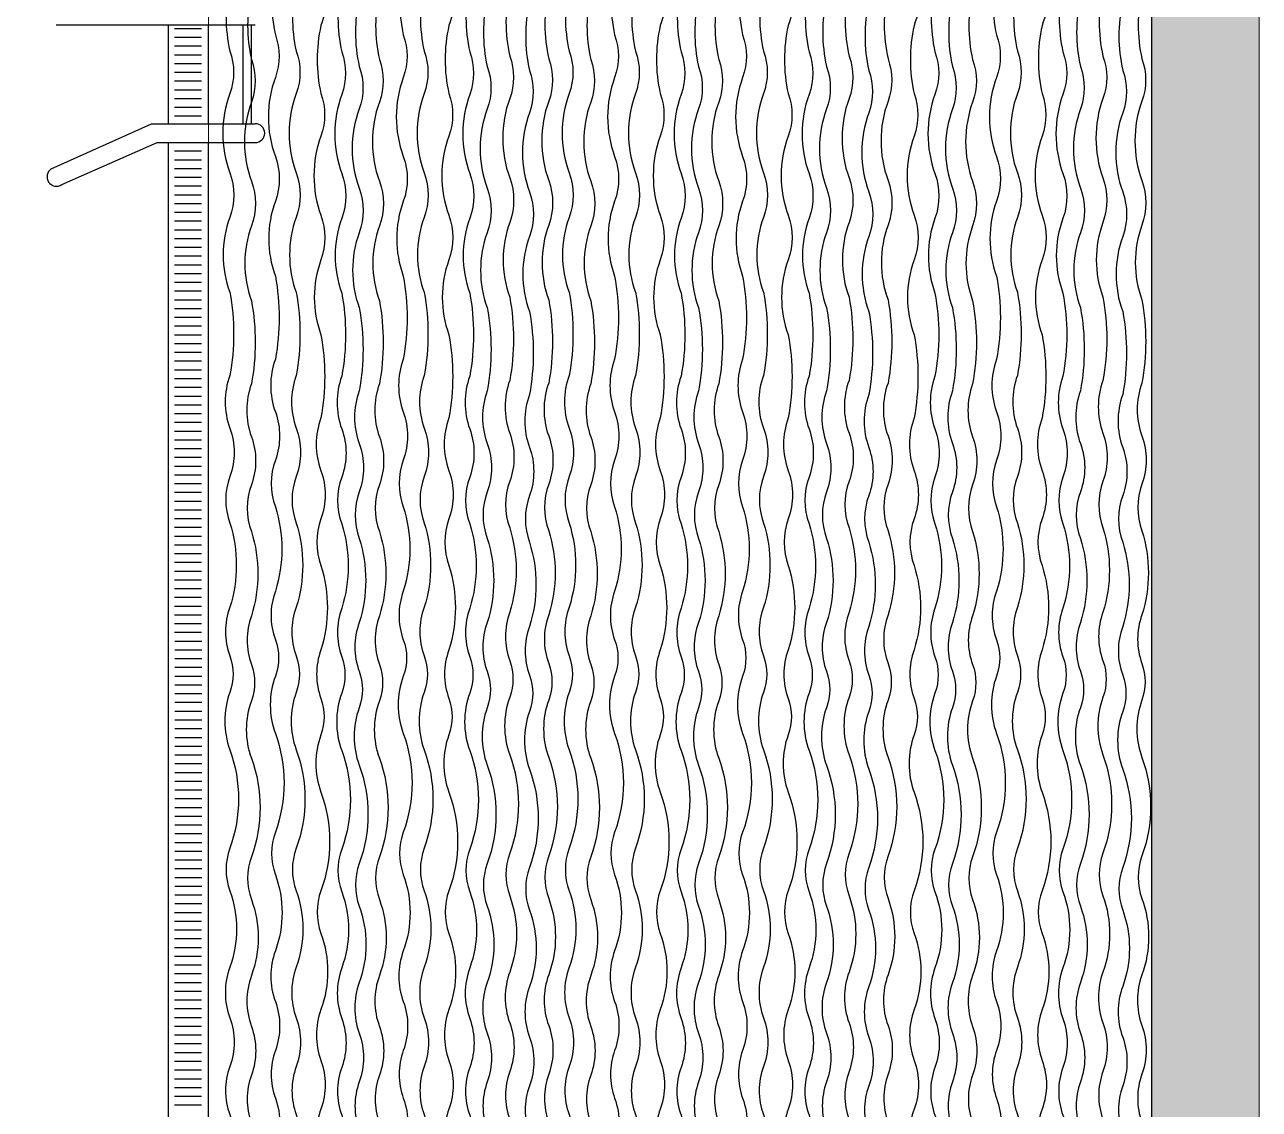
# Model space of a CAD drawing. Header units: metres. Extents: x -442 to 316, y -503 to 125.
# Drawn here: x -22.815 to -18.232, y -16.108 to -12.083 of the extents above; entities that cross this region are included whole.
import ezdxf

# ---------------------------------------------------------------- set-up
doc = ezdxf.new("R2010")
doc.units = ezdxf.units.M
doc.layers.add('FLOATING-WINDOWS', color=2, linetype='Continuous', plot=False)
for name, color, linetype in [('SRAFA', 251, 'Continuous'), ('ZARIZOVAKY', 251, 'Continuous'), ('ZDIVO', 1, 'Continuous')]:
    doc.layers.add(name, color=color, linetype=linetype)

msp = doc.modelspace()

# ---------------------------------------------------------------- hatches: boundary and pattern name
at = {"layer": 'SRAFA', "linetype": 'Continuous', "lineweight": 0}
msp.add_hatch(color=256, dxfattribs=at).paths.add_polyline_path([(-23.53234, -7.535777), (-23.53234, -7.935777), (-25.180584, -7.935777), (-25.180584, -8.035777), (-23.53234, -8.035777), (-23.53234, -8.635777), (-23.53234, -10.315777), (-24.13234, -10.315777), (-24.13234, -10.615777), (-18.63234, -10.615777), (-18.63234, -19.730238), (-22.28234, -19.730238), (-23.176403, -16.659124), (-23.560907, -16.769383), (-22.583758, -20.130238), (-18.23234, -20.130238), (-18.23234, -10.315777), (-23.23234, -10.315777), (-23.23234, -7.535777)])

# ---------------------------------------------------------------- linework, layer by layer
at = {"layer": 'FLOATING-WINDOWS', "linetype": 'Continuous', "lineweight": 0, "flags": 128}
msp.add_lwpolyline([(-25.738807, -9.515582), (-23.53234, -9.515582), (-23.53234, -10.315777), (-24.13234, -10.315777), (-24.13234, -10.615777), (-18.63234, -10.615777), (-18.63234, -19.730238), (-22.28234, -19.730238), (-23.176403, -16.659124), (-23.406579, -16.724055), (-24.19839, -13.917132, 0.46797345), (-25.123326, -13.437702), (-25.584384, -10.615777), (-25.559053, -10.615777), (-25.738807, -9.515582)], format="xyb", close=True, dxfattribs=at)
at = {"layer": 'FLOATING-WINDOWS', "linetype": 'Continuous', "lineweight": 0}
msp.add_lwpolyline([(-22.13234, -10.615777), (-18.63234, -10.615777), (-18.63234, -19.730238), (-22.13234, -19.730238)], close=True, dxfattribs=at)
at = {"layer": 'SRAFA', "linetype": 'Continuous'}
for p, q in [((-22.69768, -12.082665), (-21.95915, -12.082665)), ((-22.258447, -12.096447), (-22.158447, -12.096447)), ((-22.13234, -12.45013), (-22.13234, -12.082665)), ((-22.003523, -12.45013), (-22.003523, -12.082665)), ((-21.973523, -12.45013), (-21.973523, -12.082665)), ((-22.258447, -12.128926), (-22.158447, -12.128926)), ((-22.258447, -12.161405), (-22.158447, -12.161405)), ((-22.258447, -12.193884), (-22.158447, -12.193884)), ((-22.258447, -12.226362), (-22.158447, -12.226362)), ((-22.258447, -12.258841), (-22.158447, -12.258841)), ((-22.258447, -12.29132), (-22.158447, -12.29132)), ((-22.258447, -12.323799), (-22.158447, -12.323799)), ((-22.258447, -12.356278), (-22.158447, -12.356278)), ((-22.258447, -12.388756), (-22.158447, -12.388756)), ((-22.716426, -12.617937), (-22.344842, -12.45013)), ((-22.344842, -12.45013), (-21.95915, -12.45013)), ((-22.258447, -12.421235), (-22.158447, -12.421235)), ((-22.677509, -12.676122), (-22.323589, -12.52013)), ((-22.323589, -12.52013), (-21.95915, -12.52013)), ((-22.258447, -12.55115), (-22.158447, -12.55115)), ((-22.13234, -19.730238), (-22.13234, -12.52013)), ((-22.258447, -12.583629), (-22.158447, -12.583629)), ((-22.258447, -12.616108), (-22.158447, -12.616108)), ((-22.258447, -12.648586), (-22.158447, -12.648586)), ((-22.258447, -12.681065), (-22.158447, -12.681065)), ((-22.258447, -12.713544), (-22.158447, -12.713544)), ((-22.258447, -12.746023), (-22.158447, -12.746023)), ((-22.258447, -12.778502), (-22.158447, -12.778502)), ((-22.258447, -12.81098), (-22.158447, -12.81098)), ((-22.258447, -12.843459), (-22.158447, -12.843459)), ((-22.258447, -12.875938), (-22.158447, -12.875938)), ((-22.258447, -12.908417), (-22.158447, -12.908417)), ((-22.258447, -12.940895), (-22.158447, -12.940895)), ((-22.258447, -12.973374), (-22.158447, -12.973374)), ((-22.258447, -13.005853), (-22.158447, -13.005853)), ((-22.258447, -13.038332), (-22.158447, -13.038332)), ((-22.258447, -13.07081), (-22.158447, -13.07081)), ((-22.258447, -13.103289), (-22.158447, -13.103289)), ((-22.258447, -13.135768), (-22.158447, -13.135768)), ((-22.258447, -13.168247), (-22.158447, -13.168247)), ((-22.258447, -13.200726), (-22.158447, -13.200726)), ((-22.258447, -13.233204), (-22.158447, -13.233204)), ((-22.258447, -13.265683), (-22.158447, -13.265683)), ((-22.258447, -13.298162), (-22.158447, -13.298162)), ((-22.258447, -13.330641), (-22.158447, -13.330641)), ((-22.258447, -13.363119), (-22.158447, -13.363119)), ((-22.258447, -13.395598), (-22.158447, -13.395598)), ((-22.258447, -13.428077), (-22.158447, -13.428077)), ((-22.258447, -13.460556), (-22.158447, -13.460556)), ((-22.258447, -13.493034), (-22.158447, -13.493034)), ((-22.258447, -13.525513), (-22.158447, -13.525513)), ((-22.258447, -13.557992), (-22.158447, -13.557992)), ((-22.258447, -13.590471), (-22.158447, -13.590471)), ((-22.258447, -13.622949), (-22.158447, -13.622949)), ((-22.258447, -13.655428), (-22.158447, -13.655428)), ((-22.258447, -13.687907), (-22.158447, -13.687907)), ((-22.258447, -13.720386), (-22.158447, -13.720386)), ((-22.258447, -13.752865), (-22.158447, -13.752865)), ((-22.258447, -13.785343), (-22.158447, -13.785343)), ((-22.258447, -13.817822), (-22.158447, -13.817822)), ((-22.258447, -13.850301), (-22.158447, -13.850301)), ((-22.258447, -13.88278), (-22.158447, -13.88278)), ((-22.258447, -13.915258), (-22.158447, -13.915258)), ((-22.258447, -13.947737), (-22.158447, -13.947737)), ((-22.258447, -13.980216), (-22.158447, -13.980216)), ((-22.258447, -14.012695), (-22.158447, -14.012695)), ((-22.258447, -14.045173), (-22.158447, -14.045173)), ((-22.258447, -14.077652), (-22.158447, -14.077652)), ((-22.258447, -14.110131), (-22.158447, -14.110131)), ((-22.258447, -14.14261), (-22.158447, -14.14261)), ((-22.258447, -14.175089), (-22.158447, -14.175089)), ((-22.258447, -14.207567), (-22.158447, -14.207567)), ((-22.258447, -14.240046), (-22.158447, -14.240046)), ((-22.258447, -14.272525), (-22.158447, -14.272525)), ((-22.258447, -14.305004), (-22.158447, -14.305004)), ((-22.258447, -14.337482), (-22.158447, -14.337482)), ((-22.25734, -14.369961), (-22.15734, -14.369961)), ((-22.25734, -14.40244), (-22.15734, -14.40244)), ((-22.25734, -14.434919), (-22.15734, -14.434919)), ((-22.25734, -14.467397), (-22.15734, -14.467397)), ((-22.25734, -14.499876), (-22.15734, -14.499876)), ((-22.25734, -14.532355), (-22.15734, -14.532355)), ((-22.25734, -14.564834), (-22.15734, -14.564834)), ((-22.25734, -14.597313), (-22.15734, -14.597313)), ((-22.25734, -14.629791), (-22.15734, -14.629791)), ((-22.25734, -14.66227), (-22.15734, -14.66227)), ((-22.25734, -14.694749), (-22.15734, -14.694749)), ((-22.25734, -14.727228), (-22.15734, -14.727228)), ((-22.25734, -14.759706), (-22.15734, -14.759706)), ((-22.25734, -14.792185), (-22.15734, -14.792185)), ((-22.25734, -14.824664), (-22.15734, -14.824664)), ((-22.25734, -14.857143), (-22.15734, -14.857143)), ((-22.25734, -14.889621), (-22.15734, -14.889621)), ((-22.25734, -14.9221), (-22.15734, -14.9221)), ((-22.25734, -14.954579), (-22.15734, -14.954579)), ((-22.25734, -14.987058), (-22.15734, -14.987058)), ((-22.25734, -15.019536), (-22.15734, -15.019536)), ((-22.25734, -15.052015), (-22.15734, -15.052015)), ((-22.25734, -15.084494), (-22.15734, -15.084494)), ((-22.25734, -15.116973), (-22.15734, -15.116973)), ((-22.25734, -15.149452), (-22.15734, -15.149452)), ((-22.25734, -15.18193), (-22.15734, -15.18193)), ((-22.25734, -15.214409), (-22.15734, -15.214409)), ((-22.25734, -15.246888), (-22.15734, -15.246888)), ((-22.25734, -15.279367), (-22.15734, -15.279367)), ((-22.25734, -15.311845), (-22.15734, -15.311845)), ((-22.25734, -15.344324), (-22.15734, -15.344324)), ((-22.258447, -15.376803), (-22.158447, -15.376803)), ((-22.258447, -15.409282), (-22.158447, -15.409282)), ((-22.258447, -15.44176), (-22.158447, -15.44176)), ((-22.258447, -15.474239), (-22.158447, -15.474239)), ((-22.258447, -15.506718), (-22.158447, -15.506718)), ((-22.258447, -15.539197), (-22.158447, -15.539197)), ((-22.258447, -15.571676), (-22.158447, -15.571676)), ((-22.258447, -15.604154), (-22.158447, -15.604154)), ((-22.258447, -15.636633), (-22.158447, -15.636633)), ((-22.258447, -15.669112), (-22.158447, -15.669112)), ((-22.258447, -15.701591), (-22.158447, -15.701591)), ((-22.258447, -15.734069), (-22.158447, -15.734069)), ((-22.258447, -15.766548), (-22.158447, -15.766548)), ((-22.258447, -15.799027), (-22.158447, -15.799027)), ((-22.258447, -15.831506), (-22.158447, -15.831506)), ((-22.258447, -15.863984), (-22.158447, -15.863984)), ((-22.258447, -15.896463), (-22.158447, -15.896463)), ((-22.258447, -15.928942), (-22.158447, -15.928942)), ((-22.258447, -15.961421), (-22.158447, -15.961421)), ((-22.258447, -15.9939), (-22.158447, -15.9939)), ((-22.258447, -16.026378), (-22.158447, -16.026378)), ((-22.258447, -16.058857), (-22.158447, -16.058857)), ((-22.258447, -16.091336), (-22.158447, -16.091336))]:
    msp.add_line(p, q, dxfattribs=at)
at = {"layer": 'SRAFA', "linetype": 'Continuous', "flags": 128}
for points in [[(-21.884643, -11.867609, 0.11028975), (-21.884643, -12.120486, -0.1768325), (-21.884643, -12.278203, 0.1768325), (-21.884643, -12.571953, -0.1768325), (-21.884643, -12.737557, 0.1768325), (-21.884643, -13.015461, -0.0913995), (-21.884643, -13.324022, 0.1768325), (-21.884643, -13.519916, -0.1768325), (-21.884643, -13.698472, 0.1768325), (-21.884643, -13.871831, -0.15410988), (-21.884643, -14.184381, 0.1768325), (-21.884643, -14.364914, -0.1768325), (-21.884643, -14.500076, 0.1768325), (-21.884643, -14.713332, -0.1768325), (-21.884643, -15.078585, 0.1768325), (-21.884643, -15.236945, -0.1768325), (-21.884643, -15.519731, 0.1768325), (-21.884643, -15.708126, -0.1768325), (-21.884643, -15.888818, 0.1768325), (-21.884643, -16.066839, -0.1768325), (-21.884643, -16.256871, 0.1768325), (-21.884643, -16.368759, -0.1768325), (-21.884643, -16.456308, 0.22054268), (-21.867116, -16.615777, 5.65506899)], [(-21.409591, -11.867609, 0.11028975), (-21.409591, -12.120486, -0.1768325), (-21.409591, -12.278203, 0.1768325), (-21.409591, -12.571953, -0.1768325), (-21.409591, -12.737557, 0.1768325), (-21.409591, -13.015461, -0.0913995), (-21.409591, -13.324022, 0.1768325), (-21.409591, -13.519916, -0.1768325), (-21.409591, -13.698472, 0.1768325), (-21.409591, -13.871831, -0.15410988), (-21.409591, -14.184381, 0.1768325), (-21.409591, -14.364914, -0.1768325), (-21.409591, -14.500076, 0.1768325), (-21.409591, -14.713332, -0.1768325), (-21.409591, -15.078585, 0.1768325), (-21.409591, -15.236945, -0.1768325), (-21.409591, -15.519731, 0.1768325), (-21.409591, -15.708126, -0.1768325), (-21.409591, -15.888818, 0.1768325), (-21.409591, -16.066839, -0.1768325), (-21.409591, -16.256871, 0.1768325), (-21.409591, -16.368759, -0.1768325), (-21.409591, -16.456308, 0.22054268), (-21.392064, -16.615777, 5.65506899)], [(-20.625151, -11.867609, 0.11028975), (-20.625151, -12.120486, -0.1768325), (-20.625151, -12.278203, 0.1768325), (-20.625151, -12.571953, -0.1768325), (-20.625151, -12.737557, 0.1768325), (-20.625151, -13.015461, -0.0913995), (-20.625151, -13.324022, 0.1768325), (-20.625151, -13.519916, -0.1768325), (-20.625151, -13.698472, 0.1768325), (-20.625151, -13.871831, -0.15410988), (-20.625151, -14.184381, 0.1768325), (-20.625151, -14.364914, -0.1768325), (-20.625151, -14.500076, 0.1768325), (-20.625151, -14.713332, -0.1768325), (-20.625151, -15.078585, 0.1768325), (-20.625151, -15.236945, -0.1768325), (-20.625151, -15.519731, 0.1768325), (-20.625151, -15.708126, -0.1768325), (-20.625151, -15.888818, 0.1768325), (-20.625151, -16.066839, -0.1768325), (-20.625151, -16.256871, 0.1768325), (-20.625151, -16.368759, -0.1768325), (-20.625151, -16.456308, 0.22054268), (-20.607625, -16.615777, 5.65506899)], [(-20.150099, -11.867609, 0.11028975), (-20.150099, -12.120486, -0.1768325), (-20.150099, -12.278203, 0.1768325), (-20.150099, -12.571953, -0.1768325), (-20.150099, -12.737557, 0.1768325), (-20.150099, -13.015461, -0.0913995), (-20.150099, -13.324022, 0.1768325), (-20.150099, -13.519916, -0.1768325), (-20.150099, -13.698472, 0.1768325), (-20.150099, -13.871831, -0.15410988), (-20.150099, -14.184381, 0.1768325), (-20.150099, -14.364914, -0.1768325), (-20.150099, -14.500076, 0.1768325), (-20.150099, -14.713332, -0.1768325), (-20.150099, -15.078585, 0.1768325), (-20.150099, -15.236945, -0.1768325), (-20.150099, -15.519731, 0.1768325), (-20.150099, -15.708126, -0.1768325), (-20.150099, -15.888818, 0.1768325), (-20.150099, -16.066839, -0.1768325), (-20.150099, -16.256871, 0.1768325), (-20.150099, -16.368759, -0.1768325), (-20.150099, -16.456308, 0.22054268), (-20.132573, -16.615777, 5.65506899)], [(-19.207674, -11.867609, 0.11028975), (-19.207674, -12.120486, -0.1768325), (-19.207674, -12.278203, 0.1768325), (-19.207674, -12.571953, -0.1768325), (-19.207674, -12.737557, 0.1768325), (-19.207674, -13.015461, -0.0913995), (-19.207674, -13.324022, 0.1768325), (-19.207674, -13.519916, -0.1768325), (-19.207674, -13.698472, 0.1768325), (-19.207674, -13.871831, -0.15410988), (-19.207674, -14.184381, 0.1768325), (-19.207674, -14.364914, -0.1768325), (-19.207674, -14.500076, 0.1768325), (-19.207674, -14.713332, -0.1768325), (-19.207674, -15.078585, 0.1768325), (-19.207674, -15.236945, -0.1768325), (-19.207674, -15.519731, 0.1768325), (-19.207674, -15.708126, -0.1768325), (-19.207674, -15.888818, 0.1768325), (-19.207674, -16.066839, -0.1768325), (-19.207674, -16.256871, 0.1768325), (-19.207674, -16.368759, -0.1768325), (-19.207674, -16.456308, 0.22054268), (-19.190147, -16.615777, 5.65506899)], [(-21.715538, -11.870645, -0.1768325), (-21.715538, -12.085535, 0.11028975), (-21.715538, -12.338412, -0.1768325), (-21.715538, -12.496129, 0.1768325), (-21.715538, -12.789879, -0.1768325), (-21.715538, -12.955483, 0.1768325), (-21.715538, -13.233387, -0.0913995), (-21.715538, -13.541948, 0.1768325), (-21.715538, -13.737842, -0.1768325), (-21.715538, -13.916398, 0.1768325), (-21.715538, -14.089757, -0.15410988), (-21.715538, -14.402307, 0.1768325), (-21.715538, -14.58284, -0.1768325), (-21.715538, -14.718002, 0.1768325), (-21.715538, -14.931258, -0.1768325), (-21.715538, -15.296511, 0.1768325), (-21.715538, -15.454871, -0.1768325), (-21.715538, -15.737657, 0.1768325), (-21.715538, -15.926052, -0.1768325), (-21.715538, -16.106744, 0.1768325), (-21.715538, -16.284765, -0.1768325), (-21.715538, -16.474797, 0.0773221), (-21.726588, -16.586685, 0.08286002), (-21.715538, -16.615777, -0.0587582)], [(-21.240486, -11.870645, -0.1768325), (-21.240486, -12.085535, 0.11028975), (-21.240486, -12.338412, -0.1768325), (-21.240486, -12.496129, 0.1768325), (-21.240486, -12.789879, -0.1768325), (-21.240486, -12.955483, 0.1768325), (-21.240486, -13.233387, -0.0913995), (-21.240486, -13.541948, 0.1768325), (-21.240486, -13.737842, -0.1768325), (-21.240486, -13.916398, 0.1768325), (-21.240486, -14.089757, -0.15410988), (-21.240486, -14.402307, 0.1768325), (-21.240486, -14.58284, -0.1768325), (-21.240486, -14.718002, 0.1768325), (-21.240486, -14.931258, -0.1768325), (-21.240486, -15.296511, 0.1768325), (-21.240486, -15.454871, -0.1768325), (-21.240486, -15.737657, 0.1768325), (-21.240486, -15.926052, -0.1768325), (-21.240486, -16.106744, 0.1768325), (-21.240486, -16.284765, -0.1768325), (-21.240486, -16.474797, 0.10914305), (-21.248005, -16.586685, 0.11412488), (-21.239888, -16.617711, -0.0587582)], [(-20.456047, -11.870645, -0.1768325), (-20.456047, -12.085535, 0.11028975), (-20.456047, -12.338412, -0.1768325), (-20.456047, -12.496129, 0.1768325), (-20.456047, -12.789879, -0.1768325), (-20.456047, -12.955483, 0.1768325), (-20.456047, -13.233387, -0.0913995), (-20.456047, -13.541948, 0.1768325), (-20.456047, -13.737842, -0.1768325), (-20.456047, -13.916398, 0.1768325), (-20.456047, -14.089757, -0.15410988), (-20.456047, -14.402307, 0.1768325), (-20.456047, -14.58284, -0.1768325), (-20.456047, -14.718002, 0.1768325), (-20.456047, -14.931258, -0.1768325), (-20.456047, -15.296511, 0.1768325), (-20.456047, -15.454871, -0.1768325), (-20.456047, -15.737657, 0.1768325), (-20.456047, -15.926052, -0.1768325), (-20.456047, -16.106744, 0.1768325), (-20.456047, -16.284765, -0.1768325), (-20.456047, -16.474797, 0.0773221), (-20.467097, -16.586685, 0.08286002), (-20.456047, -16.615777, -0.0587582)], [(-19.980994, -11.870645, -0.1768325), (-19.980994, -12.085535, 0.11028975), (-19.980994, -12.338412, -0.1768325), (-19.980994, -12.496129, 0.1768325), (-19.980994, -12.789879, -0.1768325), (-19.980994, -12.955483, 0.1768325), (-19.980994, -13.233387, -0.0913995), (-19.980994, -13.541948, 0.1768325), (-19.980994, -13.737842, -0.1768325), (-19.980994, -13.916398, 0.1768325), (-19.980994, -14.089757, -0.15410988), (-19.980994, -14.402307, 0.1768325), (-19.980994, -14.58284, -0.1768325), (-19.980994, -14.718002, 0.1768325), (-19.980994, -14.931258, -0.1768325), (-19.980994, -15.296511, 0.1768325), (-19.980994, -15.454871, -0.1768325), (-19.980994, -15.737657, 0.1768325), (-19.980994, -15.926052, -0.1768325), (-19.980994, -16.106744, 0.1768325), (-19.980994, -16.284765, -0.1768325), (-19.980994, -16.474797, 0.10914305), (-19.988514, -16.586685, 0.11412488), (-19.980397, -16.617711, -0.0587582)], [(-19.513622, -11.870645, -0.1768325), (-19.513622, -12.085535, 0.11028975), (-19.513622, -12.338412, -0.1768325), (-19.513622, -12.496129, 0.1768325), (-19.513622, -12.789879, -0.1768325), (-19.513622, -12.955483, 0.1768325), (-19.513622, -13.233387, -0.0913995), (-19.513622, -13.541948, 0.1768325), (-19.513622, -13.737842, -0.1768325), (-19.513622, -13.916398, 0.1768325), (-19.513622, -14.089757, -0.15410988), (-19.513622, -14.402307, 0.1768325), (-19.513622, -14.58284, -0.1768325), (-19.513622, -14.718002, 0.1768325), (-19.513622, -14.931258, -0.1768325), (-19.513622, -15.296511, 0.1768325), (-19.513622, -15.454871, -0.1768325), (-19.513622, -15.737657, 0.1768325), (-19.513622, -15.926052, -0.1768325), (-19.513622, -16.106744, 0.1768325), (-19.513622, -16.284765, -0.1768325), (-19.513622, -16.474797, 0.0773221), (-19.524672, -16.586685, 0.08286002), (-19.513622, -16.615777, -0.0587582)], [(-19.038569, -11.870645, -0.1768325), (-19.038569, -12.085535, 0.11028975), (-19.038569, -12.338412, -0.1768325), (-19.038569, -12.496129, 0.1768325), (-19.038569, -12.789879, -0.1768325), (-19.038569, -12.955483, 0.1768325), (-19.038569, -13.233387, -0.0913995), (-19.038569, -13.541948, 0.1768325), (-19.038569, -13.737842, -0.1768325), (-19.038569, -13.916398, 0.1768325), (-19.038569, -14.089757, -0.15410988), (-19.038569, -14.402307, 0.1768325), (-19.038569, -14.58284, -0.1768325), (-19.038569, -14.718002, 0.1768325), (-19.038569, -14.931258, -0.1768325), (-19.038569, -15.296511, 0.1768325), (-19.038569, -15.454871, -0.1768325), (-19.038569, -15.737657, 0.1768325), (-19.038569, -15.926052, -0.1768325), (-19.038569, -16.106744, 0.1768325), (-19.038569, -16.284765, -0.1768325), (-19.038569, -16.474797, 0.10914305), (-19.046088, -16.586685, 0.11412488), (-19.037971, -16.617711, -0.0587582)], [(-22.053571, -11.927826, 0.11028975), (-22.053571, -12.180703, -0.1768325), (-22.053571, -12.338419, 0.1768325), (-22.053571, -12.63217, -0.1768325), (-22.053571, -12.797774, 0.1768325), (-22.053571, -13.075677, -0.0913995), (-22.053571, -13.384239, 0.1768325), (-22.053571, -13.580133, -0.1768325), (-22.053571, -13.758689, 0.1768325), (-22.053571, -13.932047, -0.15410988), (-22.053571, -14.244598, 0.1768325), (-22.053571, -14.425131, -0.1768325), (-22.053571, -14.560293, 0.1768325), (-22.053571, -14.773549, -0.1768325), (-22.053571, -15.138801, 0.1768325), (-22.053571, -15.297162, -0.1768325), (-22.053571, -15.579947, 0.1768325), (-22.053571, -15.768343, -0.1768325), (-22.053571, -15.949034, 0.1768325), (-22.053571, -16.127056, -0.1768325), (-22.053571, -16.317088, 0.1768325), (-22.053571, -16.428975, -0.1768325), (-22.053571, -16.516525, 0.13717421), (-22.053571, -16.615777)], [(-21.973494, -11.959368, 0.11028975), (-21.973494, -12.212245, -0.1768325), (-21.973494, -12.369962, 0.1768325), (-21.973494, -12.663712, -0.1768325), (-21.973494, -12.829316, 0.1768325), (-21.973494, -13.10722, -0.0913995), (-21.973494, -13.415781, 0.1768325), (-21.973494, -13.611675, -0.1768325), (-21.973494, -13.790231, 0.1768325), (-21.973494, -13.96359, -0.15410988), (-21.973494, -14.27614, 0.1768325), (-21.973494, -14.456673, -0.1768325), (-21.973494, -14.591835, 0.1768325), (-21.973494, -14.805091, -0.1768325), (-21.973494, -15.170344, 0.1768325), (-21.973494, -15.328704, -0.1768325), (-21.973494, -15.61149, 0.1768325), (-21.973494, -15.799885, -0.1768325), (-21.973494, -15.980577, 0.1768325), (-21.973494, -16.158598, -0.1768325), (-21.973494, -16.34863, 0.1768325), (-21.973494, -16.460518, -0.1768325), (-21.973494, -16.548067, 0.1768325), (-21.973494, -16.618819, 5.65506899)], [(-21.807255, -11.927826, 0.11028975), (-21.807255, -12.180703, -0.1768325), (-21.807255, -12.338419, 0.1768325), (-21.807255, -12.63217, -0.1768325), (-21.807255, -12.797774, 0.1768325), (-21.807255, -13.075677, -0.0913995), (-21.807255, -13.384239, 0.1768325), (-21.807255, -13.580133, -0.1768325), (-21.807255, -13.758689, 0.1768325), (-21.807255, -13.932047, -0.15410988), (-21.807255, -14.244598, 0.1768325), (-21.807255, -14.425131, -0.1768325), (-21.807255, -14.560293, 0.1768325), (-21.807255, -14.773549, -0.1768325), (-21.807255, -15.138801, 0.1768325), (-21.807255, -15.297162, -0.1768325), (-21.807255, -15.579947, 0.1768325), (-21.807255, -15.768343, -0.1768325), (-21.807255, -15.949034, 0.1768325), (-21.807255, -16.127056, -0.1768325), (-21.807255, -16.317088, 0.1768325), (-21.807255, -16.428975, -0.1768325), (-21.807255, -16.516525, 0.26246864), (-21.794412, -16.615777)], [(-21.638152, -11.930694, 0.11028975), (-21.638152, -12.183571, -0.1768325), (-21.638152, -12.341287, 0.1768325), (-21.638152, -12.635038, -0.1768325), (-21.638152, -12.800642, 0.1768325), (-21.638152, -13.078545, -0.0913995), (-21.638152, -13.387107, 0.1768325), (-21.638152, -13.583001, -0.1768325), (-21.638152, -13.761557, 0.1768325), (-21.638152, -13.934915, -0.15410988), (-21.638152, -14.247466, 0.1768325), (-21.638152, -14.427999, -0.1768325), (-21.638152, -14.563161, 0.1768325), (-21.638152, -14.776417, -0.1768325), (-21.638152, -15.141669, 0.1768325), (-21.638152, -15.30003, -0.1768325), (-21.638152, -15.582815, 0.1768325), (-21.638152, -15.771211, -0.1768325), (-21.638152, -15.951902, 0.1768325), (-21.638152, -16.129924, -0.1768325), (-21.638152, -16.319956, 0.1768325), (-21.638152, -16.431843, -0.1768325), (-21.638152, -16.519393, 0.25763467), (-21.626421, -16.615777)], [(-21.498441, -11.959368, 0.11028975), (-21.498441, -12.212245, -0.1768325), (-21.498441, -12.369962, 0.1768325), (-21.498441, -12.663712, -0.1768325), (-21.498441, -12.829316, 0.1768325), (-21.498441, -13.10722, -0.0913995), (-21.498441, -13.415781, 0.1768325), (-21.498441, -13.611675, -0.1768325), (-21.498441, -13.790231, 0.1768325), (-21.498441, -13.96359, -0.15410988), (-21.498441, -14.27614, 0.1768325), (-21.498441, -14.456673, -0.1768325), (-21.498441, -14.591835, 0.1768325), (-21.498441, -14.805091, -0.1768325), (-21.498441, -15.170344, 0.1768325), (-21.498441, -15.328704, -0.1768325), (-21.498441, -15.61149, 0.1768325), (-21.498441, -15.799885, -0.1768325), (-21.498441, -15.980577, 0.1768325), (-21.498441, -16.158598, -0.1768325), (-21.498441, -16.34863, 0.1768325), (-21.498441, -16.460518, -0.1768325), (-21.498441, -16.548067, 0.31345184), (-21.498441, -16.618819, 5.65506899)], [(-21.332203, -11.927826, 0.11028975), (-21.332203, -12.180703, -0.1768325), (-21.332203, -12.338419, 0.1768325), (-21.332203, -12.63217, -0.1768325), (-21.332203, -12.797774, 0.1768325), (-21.332203, -13.075677, -0.0913995), (-21.332203, -13.384239, 0.1768325), (-21.332203, -13.580133, -0.1768325), (-21.332203, -13.758689, 0.1768325), (-21.332203, -13.932047, -0.15410988), (-21.332203, -14.244598, 0.1768325), (-21.332203, -14.425131, -0.1768325), (-21.332203, -14.560293, 0.1768325), (-21.332203, -14.773549, -0.1768325), (-21.332203, -15.138801, 0.1768325), (-21.332203, -15.297162, -0.1768325), (-21.332203, -15.579947, 0.1768325), (-21.332203, -15.768343, -0.1768325), (-21.332203, -15.949034, 0.1768325), (-21.332203, -16.127056, -0.1768325), (-21.332203, -16.317088, 0.1768325), (-21.332203, -16.428975, -0.1768325), (-21.332203, -16.516525, 0.26246864), (-21.31936, -16.615777)], [(-21.1631, -11.930694, 0.11028975), (-21.1631, -12.183571, -0.1768325), (-21.1631, -12.341287, 0.1768325), (-21.1631, -12.635038, -0.1768325), (-21.1631, -12.800642, 0.1768325), (-21.1631, -13.078545, -0.0913995), (-21.1631, -13.387107, 0.1768325), (-21.1631, -13.583001, -0.1768325), (-21.1631, -13.761557, 0.1768325), (-21.1631, -13.934915, -0.15410988), (-21.1631, -14.247466, 0.1768325), (-21.1631, -14.427999, -0.1768325), (-21.1631, -14.563161, 0.1768325), (-21.1631, -14.776417, -0.1768325), (-21.1631, -15.141669, 0.1768325), (-21.1631, -15.30003, -0.1768325), (-21.1631, -15.582815, 0.1768325), (-21.1631, -15.771211, -0.1768325), (-21.1631, -15.951902, 0.1768325), (-21.1631, -16.129924, -0.1768325), (-21.1631, -16.319956, 0.1768325), (-21.1631, -16.431843, -0.1768325), (-21.1631, -16.519393, 0.25763467), (-21.151368, -16.615777)], [(-21.01471, -11.946134, 0.11028975), (-21.01471, -12.199011, -0.1768325), (-21.01471, -12.356727, 0.1768325), (-21.01471, -12.650478, -0.1768325), (-21.01471, -12.816082, 0.1768325), (-21.01471, -13.093985, -0.0913995), (-21.01471, -13.402546, 0.1768325), (-21.01471, -13.598441, -0.1768325), (-21.01471, -13.776996, 0.1768325), (-21.01471, -13.950355, -0.15410988), (-21.01471, -14.262906, 0.1768325), (-21.01471, -14.443439, -0.1768325), (-21.01471, -14.578601, 0.1768325), (-21.01471, -14.791856, -0.1768325), (-21.01471, -15.157109, 0.1768325), (-21.01471, -15.31547, -0.1768325), (-21.01471, -15.598255, 0.1768325), (-21.01471, -15.78665, -0.1768325), (-21.01471, -15.967342, 0.1768325), (-21.01471, -16.145364, -0.1768325), (-21.01471, -16.335396, 0.1768325), (-21.01471, -16.447283, -0.1768325), (-21.01471, -16.534832, 0.21873872), (-21.009646, -16.615777)], [(-20.870021, -11.956325, 0.11028975), (-20.870021, -12.209203, -0.1768325), (-20.870021, -12.366919, 0.1768325), (-20.870021, -12.660669, -0.1768325), (-20.870021, -12.826274, 0.1768325), (-20.870021, -13.104177, -0.0913995), (-20.870021, -13.412738, 0.1768325), (-20.870021, -13.608633, -0.1768325), (-20.870021, -13.787188, 0.1768325), (-20.870021, -13.960547, -0.15410988), (-20.870021, -14.273098, 0.1768325), (-20.870021, -14.45363, -0.1768325), (-20.870021, -14.588792, 0.1768325), (-20.870021, -14.802048, -0.1768325), (-20.870021, -15.167301, 0.1768325), (-20.870021, -15.325662, -0.1768325), (-20.870021, -15.608447, 0.1768325), (-20.870021, -15.796842, -0.1768325), (-20.870021, -15.977534, 0.1768325), (-20.870021, -16.155556, -0.1768325), (-20.870021, -16.345588, 0.1768325), (-20.870021, -16.457475, -0.21510528), (-20.87351, -16.545024, 0.2494926), (-20.870021, -16.615777, 5.65506899)], [(-20.794079, -11.927826, 0.11028975), (-20.794079, -12.180703, -0.1768325), (-20.794079, -12.338419, 0.1768325), (-20.794079, -12.63217, -0.1768325), (-20.794079, -12.797774, 0.1768325), (-20.794079, -13.075677, -0.0913995), (-20.794079, -13.384239, 0.1768325), (-20.794079, -13.580133, -0.1768325), (-20.794079, -13.758689, 0.1768325), (-20.794079, -13.932047, -0.15410988), (-20.794079, -14.244598, 0.1768325), (-20.794079, -14.425131, -0.1768325), (-20.794079, -14.560293, 0.1768325), (-20.794079, -14.773549, -0.1768325), (-20.794079, -15.138801, 0.1768325), (-20.794079, -15.297162, -0.1768325), (-20.794079, -15.579947, 0.1768325), (-20.794079, -15.768343, -0.1768325), (-20.794079, -15.949034, 0.1768325), (-20.794079, -16.127056, -0.1768325), (-20.794079, -16.317088, 0.1768325), (-20.794079, -16.428975, -0.1768325), (-20.794079, -16.516525, 0.13717421), (-20.794079, -16.615777)], [(-20.714002, -11.959368, 0.11028975), (-20.714002, -12.212245, -0.1768325), (-20.714002, -12.369962, 0.1768325), (-20.714002, -12.663712, -0.1768325), (-20.714002, -12.829316, 0.1768325), (-20.714002, -13.10722, -0.0913995), (-20.714002, -13.415781, 0.1768325), (-20.714002, -13.611675, -0.1768325), (-20.714002, -13.790231, 0.1768325), (-20.714002, -13.96359, -0.15410988), (-20.714002, -14.27614, 0.1768325), (-20.714002, -14.456673, -0.1768325), (-20.714002, -14.591835, 0.1768325), (-20.714002, -14.805091, -0.1768325), (-20.714002, -15.170344, 0.1768325), (-20.714002, -15.328704, -0.1768325), (-20.714002, -15.61149, 0.1768325), (-20.714002, -15.799885, -0.1768325), (-20.714002, -15.980577, 0.1768325), (-20.714002, -16.158598, -0.1768325), (-20.714002, -16.34863, 0.1768325), (-20.714002, -16.460518, -0.1768325), (-20.714002, -16.548067, 0.1768325), (-20.714002, -16.618819, 5.65506899)], [(-20.547764, -11.927826, 0.11028975), (-20.547764, -12.180703, -0.1768325), (-20.547764, -12.338419, 0.1768325), (-20.547764, -12.63217, -0.1768325), (-20.547764, -12.797774, 0.1768325), (-20.547764, -13.075677, -0.0913995), (-20.547764, -13.384239, 0.1768325), (-20.547764, -13.580133, -0.1768325), (-20.547764, -13.758689, 0.1768325), (-20.547764, -13.932047, -0.15410988), (-20.547764, -14.244598, 0.1768325), (-20.547764, -14.425131, -0.1768325), (-20.547764, -14.560293, 0.1768325), (-20.547764, -14.773549, -0.1768325), (-20.547764, -15.138801, 0.1768325), (-20.547764, -15.297162, -0.1768325), (-20.547764, -15.579947, 0.1768325), (-20.547764, -15.768343, -0.1768325), (-20.547764, -15.949034, 0.1768325), (-20.547764, -16.127056, -0.1768325), (-20.547764, -16.317088, 0.1768325), (-20.547764, -16.428975, -0.1768325), (-20.547764, -16.516525, 0.26246864), (-20.53492, -16.615777)], [(-20.37866, -11.930694, 0.11028975), (-20.37866, -12.183571, -0.1768325), (-20.37866, -12.341287, 0.1768325), (-20.37866, -12.635038, -0.1768325), (-20.37866, -12.800642, 0.1768325), (-20.37866, -13.078545, -0.0913995), (-20.37866, -13.387107, 0.1768325), (-20.37866, -13.583001, -0.1768325), (-20.37866, -13.761557, 0.1768325), (-20.37866, -13.934915, -0.15410988), (-20.37866, -14.247466, 0.1768325), (-20.37866, -14.427999, -0.1768325), (-20.37866, -14.563161, 0.1768325), (-20.37866, -14.776417, -0.1768325), (-20.37866, -15.141669, 0.1768325), (-20.37866, -15.30003, -0.1768325), (-20.37866, -15.582815, 0.1768325), (-20.37866, -15.771211, -0.1768325), (-20.37866, -15.951902, 0.1768325), (-20.37866, -16.129924, -0.1768325), (-20.37866, -16.319956, 0.1768325), (-20.37866, -16.431843, -0.1768325), (-20.37866, -16.519393, 0.25763467), (-20.366929, -16.615777)], [(-20.23895, -11.959368, 0.11028975), (-20.23895, -12.212245, -0.1768325), (-20.23895, -12.369962, 0.1768325), (-20.23895, -12.663712, -0.1768325), (-20.23895, -12.829316, 0.1768325), (-20.23895, -13.10722, -0.0913995), (-20.23895, -13.415781, 0.1768325), (-20.23895, -13.611675, -0.1768325), (-20.23895, -13.790231, 0.1768325), (-20.23895, -13.96359, -0.15410988), (-20.23895, -14.27614, 0.1768325), (-20.23895, -14.456673, -0.1768325), (-20.23895, -14.591835, 0.1768325), (-20.23895, -14.805091, -0.1768325), (-20.23895, -15.170344, 0.1768325), (-20.23895, -15.328704, -0.1768325), (-20.23895, -15.61149, 0.1768325), (-20.23895, -15.799885, -0.1768325), (-20.23895, -15.980577, 0.1768325), (-20.23895, -16.158598, -0.1768325), (-20.23895, -16.34863, 0.1768325), (-20.23895, -16.460518, -0.1768325), (-20.23895, -16.548067, 0.31345184), (-20.23895, -16.618819, 5.65506899)], [(-20.072712, -11.927826, 0.11028975), (-20.072712, -12.180703, -0.1768325), (-20.072712, -12.338419, 0.1768325), (-20.072712, -12.63217, -0.1768325), (-20.072712, -12.797774, 0.1768325), (-20.072712, -13.075677, -0.0913995), (-20.072712, -13.384239, 0.1768325), (-20.072712, -13.580133, -0.1768325), (-20.072712, -13.758689, 0.1768325), (-20.072712, -13.932047, -0.15410988), (-20.072712, -14.244598, 0.1768325), (-20.072712, -14.425131, -0.1768325), (-20.072712, -14.560293, 0.1768325), (-20.072712, -14.773549, -0.1768325), (-20.072712, -15.138801, 0.1768325), (-20.072712, -15.297162, -0.1768325), (-20.072712, -15.579947, 0.1768325), (-20.072712, -15.768343, -0.1768325), (-20.072712, -15.949034, 0.1768325), (-20.072712, -16.127056, -0.1768325), (-20.072712, -16.317088, 0.1768325), (-20.072712, -16.428975, -0.1768325), (-20.072712, -16.516525, 0.26246864), (-20.059868, -16.615777)], [(-19.903608, -11.930694, 0.11028975), (-19.903608, -12.183571, -0.1768325), (-19.903608, -12.341287, 0.1768325), (-19.903608, -12.635038, -0.1768325), (-19.903608, -12.800642, 0.1768325), (-19.903608, -13.078545, -0.0913995), (-19.903608, -13.387107, 0.1768325), (-19.903608, -13.583001, -0.1768325), (-19.903608, -13.761557, 0.1768325), (-19.903608, -13.934915, -0.15410988), (-19.903608, -14.247466, 0.1768325), (-19.903608, -14.427999, -0.1768325), (-19.903608, -14.563161, 0.1768325), (-19.903608, -14.776417, -0.1768325), (-19.903608, -15.141669, 0.1768325), (-19.903608, -15.30003, -0.1768325), (-19.903608, -15.582815, 0.1768325), (-19.903608, -15.771211, -0.1768325), (-19.903608, -15.951902, 0.1768325), (-19.903608, -16.129924, -0.1768325), (-19.903608, -16.319956, 0.1768325), (-19.903608, -16.431843, -0.1768325), (-19.903608, -16.519393, 0.25763467), (-19.891877, -16.615777)], [(-19.755218, -11.946134, 0.11028975), (-19.755218, -12.199011, -0.1768325), (-19.755218, -12.356727, 0.1768325), (-19.755218, -12.650478, -0.1768325), (-19.755218, -12.816082, 0.1768325), (-19.755218, -13.093985, -0.0913995), (-19.755218, -13.402546, 0.1768325), (-19.755218, -13.598441, -0.1768325), (-19.755218, -13.776996, 0.1768325), (-19.755218, -13.950355, -0.15410988), (-19.755218, -14.262906, 0.1768325), (-19.755218, -14.443439, -0.1768325), (-19.755218, -14.578601, 0.1768325), (-19.755218, -14.791856, -0.1768325), (-19.755218, -15.157109, 0.1768325), (-19.755218, -15.31547, -0.1768325), (-19.755218, -15.598255, 0.1768325), (-19.755218, -15.78665, -0.1768325), (-19.755218, -15.967342, 0.1768325), (-19.755218, -16.145364, -0.1768325), (-19.755218, -16.335396, 0.1768325), (-19.755218, -16.447283, -0.1768325), (-19.755218, -16.534832, 0.21873872), (-19.750155, -16.615777)], [(-19.61053, -11.956325, 0.11028975), (-19.61053, -12.209203, -0.1768325), (-19.61053, -12.366919, 0.1768325), (-19.61053, -12.660669, -0.1768325), (-19.61053, -12.826274, 0.1768325), (-19.61053, -13.104177, -0.0913995), (-19.61053, -13.412738, 0.1768325), (-19.61053, -13.608633, -0.1768325), (-19.61053, -13.787188, 0.1768325), (-19.61053, -13.960547, -0.15410988), (-19.61053, -14.273098, 0.1768325), (-19.61053, -14.45363, -0.1768325), (-19.61053, -14.588792, 0.1768325), (-19.61053, -14.802048, -0.1768325), (-19.61053, -15.167301, 0.1768325), (-19.61053, -15.325662, -0.1768325), (-19.61053, -15.608447, 0.1768325), (-19.61053, -15.796842, -0.1768325), (-19.61053, -15.977534, 0.1768325), (-19.61053, -16.155556, -0.1768325), (-19.61053, -16.345588, 0.1768325), (-19.61053, -16.457475, -0.21510528), (-19.614019, -16.545024, 0.2494926), (-19.61053, -16.615777, 5.65506899)], [(-19.436235, -11.930694, 0.11028975), (-19.436235, -12.183571, -0.1768325), (-19.436235, -12.341287, 0.1768325), (-19.436235, -12.635038, -0.1768325), (-19.436235, -12.800642, 0.1768325), (-19.436235, -13.078545, -0.0913995), (-19.436235, -13.387107, 0.1768325), (-19.436235, -13.583001, -0.1768325), (-19.436235, -13.761557, 0.1768325), (-19.436235, -13.934915, -0.15410988), (-19.436235, -14.247466, 0.1768325), (-19.436235, -14.427999, -0.1768325), (-19.436235, -14.563161, 0.1768325), (-19.436235, -14.776417, -0.1768325), (-19.436235, -15.141669, 0.1768325), (-19.436235, -15.30003, -0.1768325), (-19.436235, -15.582815, 0.1768325), (-19.436235, -15.771211, -0.1768325), (-19.436235, -15.951902, 0.1768325), (-19.436235, -16.129924, -0.1768325), (-19.436235, -16.319956, 0.1768325), (-19.436235, -16.431843, -0.1768325), (-19.436235, -16.519393, 0.25763467), (-19.424504, -16.615777)], [(-19.296525, -11.959368, 0.11028975), (-19.296525, -12.212245, -0.1768325), (-19.296525, -12.369962, 0.1768325), (-19.296525, -12.663712, -0.1768325), (-19.296525, -12.829316, 0.1768325), (-19.296525, -13.10722, -0.0913995), (-19.296525, -13.415781, 0.1768325), (-19.296525, -13.611675, -0.1768325), (-19.296525, -13.790231, 0.1768325), (-19.296525, -13.96359, -0.15410988), (-19.296525, -14.27614, 0.1768325), (-19.296525, -14.456673, -0.1768325), (-19.296525, -14.591835, 0.1768325), (-19.296525, -14.805091, -0.1768325), (-19.296525, -15.170344, 0.1768325), (-19.296525, -15.328704, -0.1768325), (-19.296525, -15.61149, 0.1768325), (-19.296525, -15.799885, -0.1768325), (-19.296525, -15.980577, 0.1768325), (-19.296525, -16.158598, -0.1768325), (-19.296525, -16.34863, 0.1768325), (-19.296525, -16.460518, -0.1768325), (-19.296525, -16.548067, 0.31345184), (-19.296525, -16.618819, 5.65506899)], [(-19.130286, -11.927826, 0.11028975), (-19.130286, -12.180703, -0.1768325), (-19.130286, -12.338419, 0.1768325), (-19.130286, -12.63217, -0.1768325), (-19.130286, -12.797774, 0.1768325), (-19.130286, -13.075677, -0.0913995), (-19.130286, -13.384239, 0.1768325), (-19.130286, -13.580133, -0.1768325), (-19.130286, -13.758689, 0.1768325), (-19.130286, -13.932047, -0.15410988), (-19.130286, -14.244598, 0.1768325), (-19.130286, -14.425131, -0.1768325), (-19.130286, -14.560293, 0.1768325), (-19.130286, -14.773549, -0.1768325), (-19.130286, -15.138801, 0.1768325), (-19.130286, -15.297162, -0.1768325), (-19.130286, -15.579947, 0.1768325), (-19.130286, -15.768343, -0.1768325), (-19.130286, -15.949034, 0.1768325), (-19.130286, -16.127056, -0.1768325), (-19.130286, -16.317088, 0.1768325), (-19.130286, -16.428975, -0.1768325), (-19.130286, -16.516525, 0.26246864), (-19.117443, -16.615777)], [(-18.961183, -11.930694, 0.11028975), (-18.961183, -12.183571, -0.1768325), (-18.961183, -12.341287, 0.1768325), (-18.961183, -12.635038, -0.1768325), (-18.961183, -12.800642, 0.1768325), (-18.961183, -13.078545, -0.0913995), (-18.961183, -13.387107, 0.1768325), (-18.961183, -13.583001, -0.1768325), (-18.961183, -13.761557, 0.1768325), (-18.961183, -13.934915, -0.15410988), (-18.961183, -14.247466, 0.1768325), (-18.961183, -14.427999, -0.1768325), (-18.961183, -14.563161, 0.1768325), (-18.961183, -14.776417, -0.1768325), (-18.961183, -15.141669, 0.1768325), (-18.961183, -15.30003, -0.1768325), (-18.961183, -15.582815, 0.1768325), (-18.961183, -15.771211, -0.1768325), (-18.961183, -15.951902, 0.1768325), (-18.961183, -16.129924, -0.1768325), (-18.961183, -16.319956, 0.1768325), (-18.961183, -16.431843, -0.1768325), (-18.961183, -16.519393, 0.25763467), (-18.949452, -16.615777)], [(-18.812793, -11.946134, 0.11028975), (-18.812793, -12.199011, -0.1768325), (-18.812793, -12.356727, 0.1768325), (-18.812793, -12.650478, -0.1768325), (-18.812793, -12.816082, 0.1768325), (-18.812793, -13.093985, -0.0913995), (-18.812793, -13.402546, 0.1768325), (-18.812793, -13.598441, -0.1768325), (-18.812793, -13.776996, 0.1768325), (-18.812793, -13.950355, -0.15410988), (-18.812793, -14.262906, 0.1768325), (-18.812793, -14.443439, -0.1768325), (-18.812793, -14.578601, 0.1768325), (-18.812793, -14.791856, -0.1768325), (-18.812793, -15.157109, 0.1768325), (-18.812793, -15.31547, -0.1768325), (-18.812793, -15.598255, 0.1768325), (-18.812793, -15.78665, -0.1768325), (-18.812793, -15.967342, 0.1768325), (-18.812793, -16.145364, -0.1768325), (-18.812793, -16.335396, 0.1768325), (-18.812793, -16.447283, -0.1768325), (-18.812793, -16.534832, 0.21873872), (-18.807729, -16.615777)], [(-18.668104, -11.956325, 0.11028975), (-18.668104, -12.209203, -0.1768325), (-18.668104, -12.366919, 0.1768325), (-18.668104, -12.660669, -0.1768325), (-18.668104, -12.826274, 0.1768325), (-18.668104, -13.104177, -0.0913995), (-18.668104, -13.412738, 0.1768325), (-18.668104, -13.608633, -0.1768325), (-18.668104, -13.787188, 0.1768325), (-18.668104, -13.960547, -0.15410988), (-18.668104, -14.273098, 0.1768325), (-18.668104, -14.45363, -0.1768325), (-18.668104, -14.588792, 0.1768325), (-18.668104, -14.802048, -0.1768325), (-18.668104, -15.167301, 0.1768325), (-18.668104, -15.325662, -0.1768325), (-18.668104, -15.608447, 0.1768325), (-18.668104, -15.796842, -0.1768325), (-18.668104, -15.977534, 0.1768325), (-18.668104, -16.155556, -0.1768325), (-18.668104, -16.345588, 0.1768325), (-18.668104, -16.457475, -0.21510528), (-18.671593, -16.545024, 0.2494926), (-18.668104, -16.615777, 5.65506899)], [(-21.573315, -11.984869, 0.11028975), (-21.573315, -12.237746, -0.1768325), (-21.573315, -12.395462, 0.1768325), (-21.573315, -12.689213, -0.1768325), (-21.573315, -12.854817, 0.1768325), (-21.573315, -13.13272, -0.0913995), (-21.573315, -13.441282, 0.1768325), (-21.573315, -13.637176, -0.1768325), (-21.573315, -13.815732, 0.1768325), (-21.573315, -13.98909, -0.15410988), (-21.573315, -14.301641, 0.1768325), (-21.573315, -14.482174, -0.1768325), (-21.573315, -14.617336, 0.1768325), (-21.573315, -14.830592, -0.1768325), (-21.573315, -15.195844, 0.1768325), (-21.573315, -15.354205, -0.1768325), (-21.573315, -15.63699, 0.1768325), (-21.573315, -15.825386, -0.1768325), (-21.573315, -16.006077, 0.1768325), (-21.573315, -16.184099, -0.1768325), (-21.573315, -16.374131, 0.1768325), (-21.573315, -16.486018, -0.1768325), (-21.573315, -16.573567, 0.19610001), (-21.573315, -16.615777, 5.65506899)], [(-21.098263, -11.984869, 0.11028975), (-21.098263, -12.237746, -0.1768325), (-21.098263, -12.395462, 0.1768325), (-21.098263, -12.689213, -0.1768325), (-21.098263, -12.854817, 0.1768325), (-21.098263, -13.13272, -0.0913995), (-21.098263, -13.441282, 0.1768325), (-21.098263, -13.637176, -0.1768325), (-21.098263, -13.815732, 0.1768325), (-21.098263, -13.98909, -0.15410988), (-21.098263, -14.301641, 0.1768325), (-21.098263, -14.482174, -0.1768325), (-21.098263, -14.617336, 0.1768325), (-21.098263, -14.830592, -0.1768325), (-21.098263, -15.195844, 0.1768325), (-21.098263, -15.354205, -0.1768325), (-21.098263, -15.63699, 0.1768325), (-21.098263, -15.825386, -0.1768325), (-21.098263, -16.006077, 0.1768325), (-21.098263, -16.184099, -0.1768325), (-21.098263, -16.374131, 0.1768325), (-21.098263, -16.486018, -0.1768325), (-21.098263, -16.573567, 0.17690161), (-21.098263, -16.615777, 5.65506899)], [(-20.941347, -11.999141, 0.11028975), (-20.941347, -12.252019, -0.1768325), (-20.941347, -12.409735, 0.1768325), (-20.941347, -12.703485, -0.1768325), (-20.941347, -12.86909, 0.1768325), (-20.941347, -13.146993, -0.0913995), (-20.941347, -13.455554, 0.1768325), (-20.941347, -13.651449, -0.1768325), (-20.941347, -13.830004, 0.1768325), (-20.941347, -14.003363, -0.15410988), (-20.941347, -14.315914, 0.1768325), (-20.941347, -14.496446, -0.1768325), (-20.941347, -14.631608, 0.1768325), (-20.941347, -14.844864, -0.1768325), (-20.941347, -15.210117, 0.1768325), (-20.941347, -15.368478, -0.1768325), (-20.941347, -15.651263, 0.1768325), (-20.941347, -15.839658, -0.1768325), (-20.941347, -16.02035, 0.1768325), (-20.941347, -16.198372, -0.1768325), (-20.941347, -16.388404, 0.07921408), (-20.952186, -16.500291, -0.18143638), (-20.950134, -16.58784, 0.23448804), (-20.94624, -16.615777, 0.06957736)], [(-20.313824, -11.984869, 0.11028975), (-20.313824, -12.237746, -0.1768325), (-20.313824, -12.395462, 0.1768325), (-20.313824, -12.689213, -0.1768325), (-20.313824, -12.854817, 0.1768325), (-20.313824, -13.13272, -0.0913995), (-20.313824, -13.441282, 0.1768325), (-20.313824, -13.637176, -0.1768325), (-20.313824, -13.815732, 0.1768325), (-20.313824, -13.98909, -0.15410988), (-20.313824, -14.301641, 0.1768325), (-20.313824, -14.482174, -0.1768325), (-20.313824, -14.617336, 0.1768325), (-20.313824, -14.830592, -0.1768325), (-20.313824, -15.195844, 0.1768325), (-20.313824, -15.354205, -0.1768325), (-20.313824, -15.63699, 0.1768325), (-20.313824, -15.825386, -0.1768325), (-20.313824, -16.006077, 0.1768325), (-20.313824, -16.184099, -0.1768325), (-20.313824, -16.374131, 0.1768325), (-20.313824, -16.486018, -0.1768325), (-20.313824, -16.573567, 0.19610001), (-20.313824, -16.615777, 5.65506899)], [(-19.838771, -11.984869, 0.11028975), (-19.838771, -12.237746, -0.1768325), (-19.838771, -12.395462, 0.1768325), (-19.838771, -12.689213, -0.1768325), (-19.838771, -12.854817, 0.1768325), (-19.838771, -13.13272, -0.0913995), (-19.838771, -13.441282, 0.1768325), (-19.838771, -13.637176, -0.1768325), (-19.838771, -13.815732, 0.1768325), (-19.838771, -13.98909, -0.15410988), (-19.838771, -14.301641, 0.1768325), (-19.838771, -14.482174, -0.1768325), (-19.838771, -14.617336, 0.1768325), (-19.838771, -14.830592, -0.1768325), (-19.838771, -15.195844, 0.1768325), (-19.838771, -15.354205, -0.1768325), (-19.838771, -15.63699, 0.1768325), (-19.838771, -15.825386, -0.1768325), (-19.838771, -16.006077, 0.1768325), (-19.838771, -16.184099, -0.1768325), (-19.838771, -16.374131, 0.1768325), (-19.838771, -16.486018, -0.1768325), (-19.838771, -16.573567, 0.17690161), (-19.838771, -16.615777, 5.65506899)], [(-19.681855, -11.999141, 0.11028975), (-19.681855, -12.252019, -0.1768325), (-19.681855, -12.409735, 0.1768325), (-19.681855, -12.703485, -0.1768325), (-19.681855, -12.86909, 0.1768325), (-19.681855, -13.146993, -0.0913995), (-19.681855, -13.455554, 0.1768325), (-19.681855, -13.651449, -0.1768325), (-19.681855, -13.830004, 0.1768325), (-19.681855, -14.003363, -0.15410988), (-19.681855, -14.315914, 0.1768325), (-19.681855, -14.496446, -0.1768325), (-19.681855, -14.631608, 0.1768325), (-19.681855, -14.844864, -0.1768325), (-19.681855, -15.210117, 0.1768325), (-19.681855, -15.368478, -0.1768325), (-19.681855, -15.651263, 0.1768325), (-19.681855, -15.839658, -0.1768325), (-19.681855, -16.02035, 0.1768325), (-19.681855, -16.198372, -0.1768325), (-19.681855, -16.388404, 0.07921408), (-19.692695, -16.500291, -0.18143638), (-19.690642, -16.58784, 0.23448804), (-19.686749, -16.615777, 0.06957736)], [(-19.371398, -11.984869, 0.11028975), (-19.371398, -12.237746, -0.1768325), (-19.371398, -12.395462, 0.1768325), (-19.371398, -12.689213, -0.1768325), (-19.371398, -12.854817, 0.1768325), (-19.371398, -13.13272, -0.0913995), (-19.371398, -13.441282, 0.1768325), (-19.371398, -13.637176, -0.1768325), (-19.371398, -13.815732, 0.1768325), (-19.371398, -13.98909, -0.15410988), (-19.371398, -14.301641, 0.1768325), (-19.371398, -14.482174, -0.1768325), (-19.371398, -14.617336, 0.1768325), (-19.371398, -14.830592, -0.1768325), (-19.371398, -15.195844, 0.1768325), (-19.371398, -15.354205, -0.1768325), (-19.371398, -15.63699, 0.1768325), (-19.371398, -15.825386, -0.1768325), (-19.371398, -16.006077, 0.1768325), (-19.371398, -16.184099, -0.1768325), (-19.371398, -16.374131, 0.1768325), (-19.371398, -16.486018, -0.1768325), (-19.371398, -16.573567, 0.19610001), (-19.371398, -16.615777, 5.65506899)], [(-18.896346, -11.984869, 0.11028975), (-18.896346, -12.237746, -0.1768325), (-18.896346, -12.395462, 0.1768325), (-18.896346, -12.689213, -0.1768325), (-18.896346, -12.854817, 0.1768325), (-18.896346, -13.13272, -0.0913995), (-18.896346, -13.441282, 0.1768325), (-18.896346, -13.637176, -0.1768325), (-18.896346, -13.815732, 0.1768325), (-18.896346, -13.98909, -0.15410988), (-18.896346, -14.301641, 0.1768325), (-18.896346, -14.482174, -0.1768325), (-18.896346, -14.617336, 0.1768325), (-18.896346, -14.830592, -0.1768325), (-18.896346, -15.195844, 0.1768325), (-18.896346, -15.354205, -0.1768325), (-18.896346, -15.63699, 0.1768325), (-18.896346, -15.825386, -0.1768325), (-18.896346, -16.006077, 0.1768325), (-18.896346, -16.184099, -0.1768325), (-18.896346, -16.374131, 0.1768325), (-18.896346, -16.486018, -0.1768325), (-18.896346, -16.573567, 0.17690161), (-18.896346, -16.615777, 5.65506899)], [(-18.73943, -11.999141, 0.11028975), (-18.73943, -12.252019, -0.1768325), (-18.73943, -12.409735, 0.1768325), (-18.73943, -12.703485, -0.1768325), (-18.73943, -12.86909, 0.1768325), (-18.73943, -13.146993, -0.0913995), (-18.73943, -13.455554, 0.1768325), (-18.73943, -13.651449, -0.1768325), (-18.73943, -13.830004, 0.1768325), (-18.73943, -14.003363, -0.15410988), (-18.73943, -14.315914, 0.1768325), (-18.73943, -14.496446, -0.1768325), (-18.73943, -14.631608, 0.1768325), (-18.73943, -14.844864, -0.1768325), (-18.73943, -15.210117, 0.1768325), (-18.73943, -15.368478, -0.1768325), (-18.73943, -15.651263, 0.1768325), (-18.73943, -15.839658, -0.1768325), (-18.73943, -16.02035, 0.1768325), (-18.73943, -16.198372, -0.1768325), (-18.73943, -16.388404, 0.07921408), (-18.75027, -16.500291, -0.18143638), (-18.748217, -16.58784, 0.23448804), (-18.744324, -16.615777, 0.06957736)]]:
    msp.add_lwpolyline(points, format="xyb", dxfattribs=at)
at = {"layer": 'SRAFA', "linetype": 'Continuous'}
for centre, start, end in [((-21.95915, -12.48513), 270, 90), ((-22.696967, -12.647029), 123.777245, 303.777245)]:
    msp.add_arc(centre, 0.035, start, end, dxfattribs=at)
at = {"layer": 'ZARIZOVAKY', "linetype": 'Continuous'}
for p, q in [((-22.28234, -12.082665), (-22.28234, -12.45013)), ((-22.28234, -12.52013), (-22.28234, -19.730238))]:
    msp.add_line(p, q, dxfattribs=at)
at = {"layer": 'ZDIVO', "linetype": 'Continuous', "lineweight": 0}
msp.add_line((-18.23234, -10.315777), (-18.23234, -20.130238), dxfattribs=at)
at = {"layer": 'ZDIVO', "linetype": 'ByBlock'}
msp.add_line((-18.63234, -10.615777), (-18.63234, -19.730238), dxfattribs=at)

doc.saveas('drawing.dxf')
